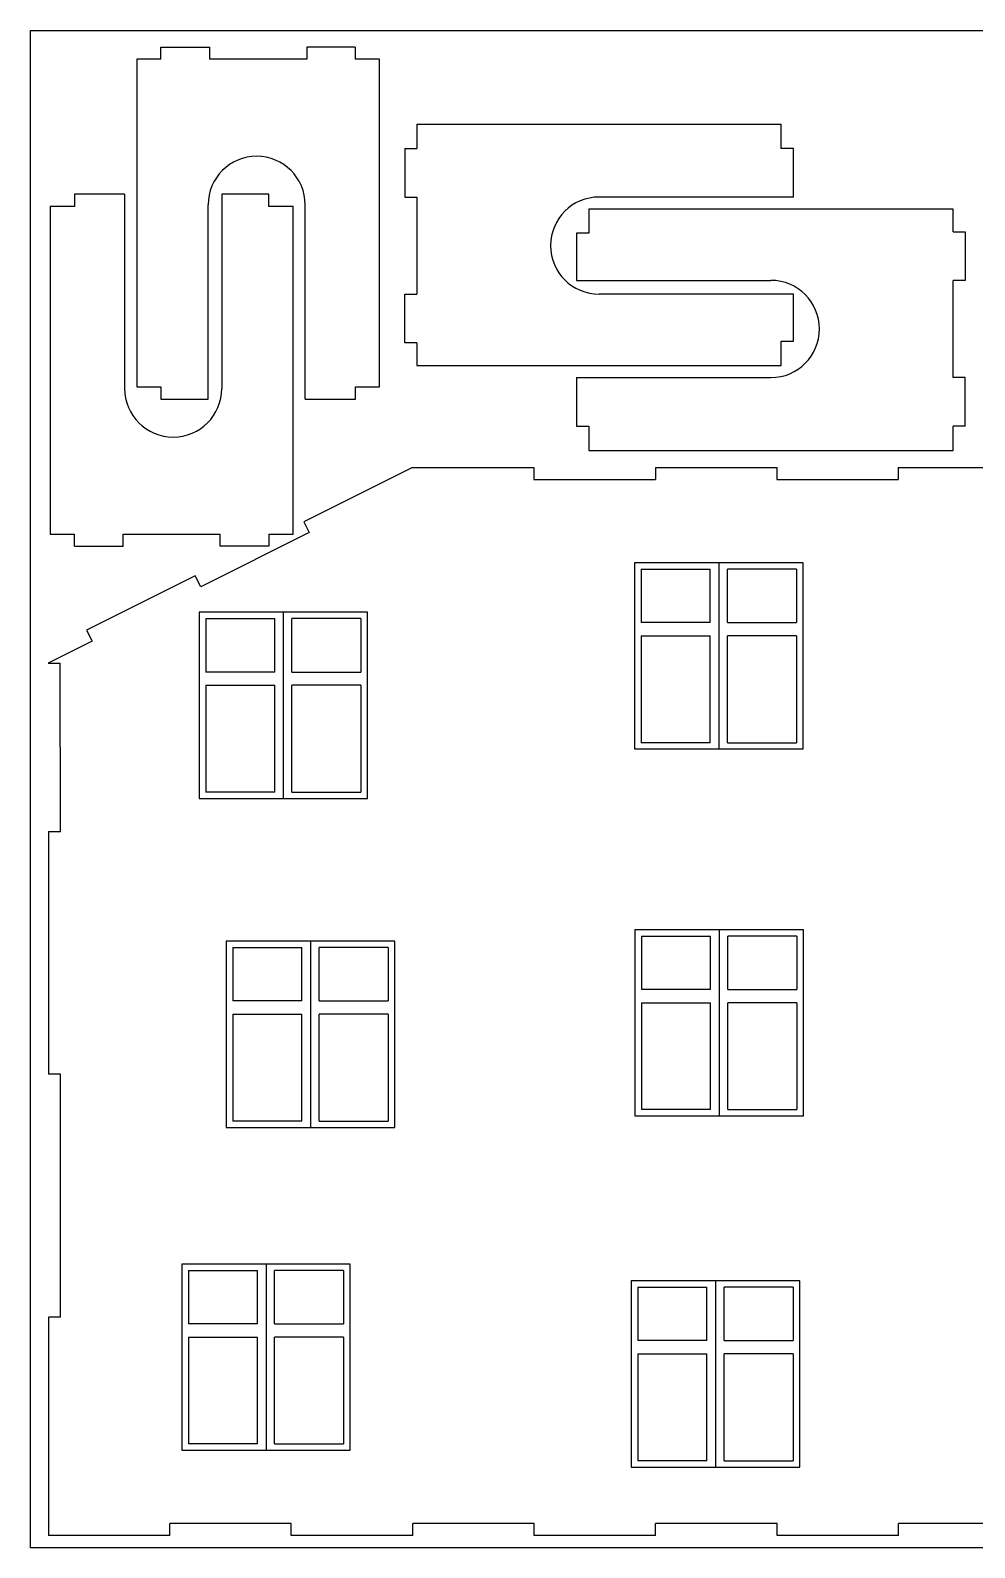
# Model space of a CAD drawing. Extents: x -442 to 263, y -399 to 649.
# Drawn here: x -442 to -131, y -399 to 101 of the extents above; entities that cross this region are included whole.
import ezdxf

# ---------------------------------------------------------------- set-up
doc = ezdxf.new("R2010")
doc.units = 0
doc.layers.get('0').update_dxf_attribs({"color": 1, "linetype": 'CONTINUOUS'})
doc.layers.add('1', color=2, linetype='CONTINUOUS')

msp = doc.modelspace()

# ---------------------------------------------------------------- linework, layer by layer
for p, q in [((-398.92, 91.48), (-398.92, 95.48)), ((-398.92, 95.48), (-382.92, 95.48)), ((-382.92, 95.48), (-382.92, 91.48)), ((-350.92, 95.48), (-350.92, 91.48)), ((-334.92, 95.48), (-350.92, 95.48)), ((-334.92, 95.48), (-334.92, 91.48)), ((-398.92, 91.48), (-406.92, 91.48)), ((-406.92, 91.48), (-406.92, -16.52)), ((-350.92, 91.48), (-382.92, 91.48)), ((-326.92, 91.48), (-334.92, 91.48)), ((-326.9, -16.52), (-326.92, 91.48)), ((-314.6, 70.09), (-314.6, 62.07)), ((-194.6, 62.07), (-194.6, 70.09)), ((-318.6, 62.07), (-314.6, 62.07)), ((-318.6, 62.07), (-318.6, 46.07)), ((-190.6, 62.07), (-194.6, 62.07)), ((-190.6, 46.07), (-190.6, 62.07)), ((-427.39, 46.97), (-427.39, 42.97)), ((-410.89, 46.97), (-427.39, 46.97)), ((-410.89, 46.97), (-410.89, -17.03)), ((-378.89, 46.97), (-378.89, -17.03)), ((-363.37, 46.97), (-378.89, 46.97)), ((-363.37, 42.97), (-363.37, 46.97)), ((-318.6, 46.07), (-314.6, 46.07)), ((-314.6, 46.07), (-314.6, 14.07)), ((-190.6, 46.07), (-254.6, 46.07)), ((-435.39, 42.97), (-435.37, -65.03)), ((-427.39, 42.97), (-435.39, 42.97)), ((-383.4, -20.52), (-383.4, 43.48)), ((-355.37, 42.97), (-363.37, 42.97)), ((-355.37, -65.03), (-355.37, 42.97)), ((-351.4, -20.52), (-351.4, 43.48)), ((-138.03, 42.11), (-258.03, 42.11)), ((-258.03, 42.11), (-258.03, 34.11)), ((-138.03, 34.6), (-138.03, 42.11)), ((-262.03, 34.11), (-262.03, 18.59)), ((-258.03, 34.11), (-262.03, 34.11)), ((-138.03, 34.6), (-134.03, 34.6)), ((-134.03, 34.6), (-134.03, 18.6)), ((-262.03, 18.59), (-198.03, 18.59)), ((-134.03, 18.6), (-138.03, 18.6)), ((-138.03, -13.4), (-138.03, 18.6)), ((-318.6, 14.07), (-314.6, 14.07)), ((-318.6, -1.93), (-318.6, 14.07)), ((-190.6, 14.07), (-254.6, 14.07)), ((-190.6, -1.45), (-190.6, 14.07)), ((-314.6, -1.93), (-318.6, -1.93)), ((-314.6, -1.93), (-314.6, -9.45)), ((-194.6, -1.45), (-190.6, -1.45)), ((-194.6, -9.45), (-194.6, -1.45)), ((-314.6, -9.45), (-194.6, -9.45)), ((-262.03, -13.41), (-198.03, -13.41)), ((-262.03, -13.41), (-262.03, -29.4)), ((-134.03, -13.4), (-138.03, -13.4)), ((-134.03, -29.4), (-134.03, -13.4)), ((-406.92, -16.52), (-398.92, -16.52)), ((-398.92, -16.52), (-398.92, -20.52)), ((-334.9, -16.52), (-326.9, -16.52)), ((-334.9, -20.52), (-334.9, -16.52)), ((-398.92, -20.52), (-383.4, -20.52)), ((-351.4, -20.52), (-334.9, -20.52)), ((-262.03, -29.4), (-258.03, -29.4)), ((-258.03, -29.4), (-258.03, -37.42)), ((-134.03, -29.4), (-138.03, -29.4)), ((-138.03, -37.42), (-138.03, -29.4)), ((-258.03, -37.42), (-138.03, -37.42)), ((-316.07, -43.03), (-351.85, -60.92)), ((-316.07, -43.03), (-276.07, -43.03)), ((-276.07, -43.03), (-276.07, -47.03)), ((-236.07, -43.03), (-236.07, -47.03)), ((-236.07, -43.03), (-196.07, -43.03)), ((-196.07, -43.03), (-196.07, -47.03)), ((-156.07, -43.03), (-116.07, -43.03)), ((-156.07, -43.03), (-156.07, -47.03)), ((-276.07, -47.03), (-236.07, -47.03)), ((-196.07, -47.03), (-156.07, -47.03)), ((-350.06, -64.5), (-385.84, -82.38)), ((-351.85, -60.92), (-350.06, -64.5)), ((-435.37, -65.03), (-427.37, -65.03)), ((-427.37, -69.03), (-427.37, -65.03)), ((-427.37, -69.03), (-411.37, -69.03)), ((-411.37, -65.03), (-379.37, -65.03)), ((-411.37, -69.03), (-411.37, -65.03)), ((-379.37, -69.03), (-379.37, -65.03)), ((-363.37, -69.03), (-379.37, -69.03)), ((-363.37, -65.03), (-363.37, -69.03)), ((-363.37, -65.03), (-355.37, -65.03)), ((-387.62, -78.81), (-423.4, -96.7)), ((-385.84, -82.38), (-387.62, -78.81)), ((-240.75, -76.56), (-240.75, -94.16)), ((-240.75, -76.56), (-218.01, -76.56)), ((-218.01, -94.16), (-218.01, -76.56)), ((-212.35, -94.16), (-212.35, -76.56)), ((-189.61, -76.56), (-212.35, -76.56)), ((-384.19, -92.86), (-361.45, -92.86)), ((-384.19, -92.86), (-384.19, -110.46)), ((-361.45, -110.46), (-361.45, -92.86)), ((-333.05, -92.86), (-355.79, -92.86)), ((-355.79, -110.46), (-355.79, -92.86)), ((-218.01, -94.16), (-240.75, -94.16)), ((-212.35, -94.16), (-189.61, -94.16)), ((-423.4, -96.7), (-421.61, -100.27)), ((-240.75, -98.54), (-218.01, -98.54)), ((-240.75, -98.54), (-240.75, -133.74)), ((-218.01, -133.74), (-218.01, -98.54)), ((-189.61, -98.54), (-212.35, -98.54)), ((-212.35, -133.74), (-212.35, -98.54)), ((-189.61, -98.54), (-189.61, -133.74)), ((-421.61, -100.27), (-436.07, -107.5)), ((-436.07, -107.5), (-432.07, -107.5)), ((-432, -163.03), (-432.07, -107.5)), ((-361.45, -110.46), (-384.19, -110.46)), ((-384.19, -114.84), (-361.45, -114.84)), ((-384.19, -114.84), (-384.19, -150.04)), ((-361.45, -150.04), (-361.45, -114.84)), ((-355.79, -110.46), (-333.05, -110.46)), ((-333.05, -114.84), (-355.79, -114.84)), ((-355.79, -150.04), (-355.79, -114.84)), ((-333.05, -114.84), (-333.05, -150.04)), ((-218.01, -133.74), (-240.75, -133.74)), ((-212.35, -133.74), (-189.61, -133.74)), ((-361.45, -150.04), (-384.19, -150.04)), ((-355.79, -150.04), (-333.05, -150.04)), ((-436, -163.03), (-432, -163.03)), ((-436, -163.03), (-436, -243.03)), ((-240.67, -197.47), (-240.67, -215.07)), ((-240.67, -197.47), (-217.93, -197.47)), ((-217.93, -215.07), (-217.93, -197.47)), ((-212.27, -215.07), (-212.27, -197.47)), ((-189.53, -197.47), (-212.27, -197.47)), ((-375.23, -201.25), (-375.23, -218.85)), ((-375.23, -201.25), (-352.49, -201.25)), ((-352.49, -218.85), (-352.49, -201.25)), ((-346.83, -218.85), (-346.83, -201.25)), ((-324.09, -201.25), (-346.83, -201.25)), ((-352.49, -218.85), (-375.23, -218.85)), ((-346.83, -218.85), (-324.09, -218.85)), ((-217.93, -215.07), (-240.67, -215.07)), ((-240.67, -219.45), (-217.93, -219.45)), ((-240.67, -219.45), (-240.67, -254.65)), ((-217.93, -254.65), (-217.93, -219.45)), ((-212.27, -215.07), (-189.53, -215.07)), ((-189.53, -219.45), (-212.27, -219.45)), ((-212.27, -254.65), (-212.27, -219.45)), ((-189.53, -219.45), (-189.53, -254.65)), ((-375.23, -223.24), (-352.49, -223.24)), ((-375.23, -223.24), (-375.23, -258.44)), ((-352.49, -258.44), (-352.49, -223.24)), ((-324.09, -223.24), (-346.83, -223.24)), ((-346.83, -258.44), (-346.83, -223.24)), ((-324.09, -223.24), (-324.09, -258.44)), ((-432, -243.03), (-436, -243.03)), ((-432, -323.03), (-432, -243.03)), ((-217.93, -254.65), (-240.67, -254.65)), ((-212.27, -254.65), (-189.53, -254.65)), ((-352.49, -258.44), (-375.23, -258.44)), ((-346.83, -258.44), (-324.09, -258.44)), ((-389.89, -307.64), (-389.89, -325.24)), ((-389.89, -307.64), (-367.15, -307.64)), ((-367.15, -325.24), (-367.15, -307.64)), ((-361.49, -325.24), (-361.49, -307.64)), ((-338.75, -307.64), (-361.49, -307.64)), ((-241.84, -313.19), (-241.84, -330.79)), ((-241.84, -313.19), (-219.1, -313.19)), ((-219.1, -330.79), (-219.1, -313.19)), ((-213.44, -330.79), (-213.44, -313.19)), ((-190.7, -313.19), (-213.44, -313.19)), ((-436, -323.03), (-436, -395.03)), ((-432, -323.03), (-436, -323.03)), ((-367.15, -325.24), (-389.89, -325.24)), ((-389.89, -329.62), (-367.15, -329.62)), ((-389.89, -329.62), (-389.89, -364.82)), ((-367.15, -364.82), (-367.15, -329.62)), ((-361.49, -325.24), (-338.75, -325.24)), ((-338.75, -329.62), (-361.49, -329.62)), ((-361.49, -364.82), (-361.49, -329.62)), ((-338.75, -329.62), (-338.75, -364.82)), ((-219.1, -330.79), (-241.84, -330.79)), ((-213.44, -330.79), (-190.7, -330.79)), ((-241.84, -335.17), (-219.1, -335.17)), ((-241.84, -335.17), (-241.84, -370.37)), ((-219.1, -370.37), (-219.1, -335.17)), ((-190.7, -335.17), (-213.44, -335.17)), ((-213.44, -370.37), (-213.44, -335.17)), ((-190.7, -335.17), (-190.7, -370.37)), ((-367.15, -364.82), (-389.89, -364.82)), ((-361.49, -364.82), (-338.75, -364.82)), ((-219.1, -370.37), (-241.84, -370.37)), ((-213.44, -370.37), (-190.7, -370.37)), ((-396, -395.03), (-396, -391.03)), ((-356, -391.03), (-396, -391.03)), ((-356, -395.03), (-356, -391.03)), ((-316, -395.03), (-316, -391.03)), ((-276, -391.03), (-316, -391.03)), ((-276, -395.03), (-276, -391.03)), ((-236, -395.03), (-236, -391.03)), ((-196, -391.03), (-236, -391.03)), ((-196, -395.03), (-196, -391.03)), ((-156, -395.03), (-156, -391.03)), ((-116, -391.03), (-156, -391.03)), ((-396, -395.03), (-436, -395.03)), ((-316, -395.03), (-356, -395.03)), ((-236, -395.03), (-276, -395.03)), ((-156, -395.03), (-196, -395.03))]:
    msp.add_line(p, q)
for centre, start, end in [((-367.4, 43.48), 0, 180), ((-254.6, 30.07), 90, 270), ((-198.03, 2.59), 270, 90), ((-394.89, -17.03), 180, 0)]:
    msp.add_arc(centre, 16, start, end)
at = {"layer": '1'}
for p, q in [((-441.94, -399.01), (-441.94, 100.99)), ((-441.94, -399.01), (-441.94, 100.99)), ((-441.94, 100.99), (258.06, 100.99)), ((-314.6, 70.09), (-194.6, 70.09)), ((-242.95, -74.48), (-242.95, -135.82)), ((-187.41, -74.48), (-242.95, -74.48)), ((-215.18, -74.48), (-215.18, -135.82)), ((-187.41, -135.82), (-187.41, -74.48)), ((-189.61, -76.56), (-189.61, -94.16)), ((-330.85, -90.77), (-386.39, -90.77)), ((-386.39, -90.77), (-386.39, -152.12)), ((-358.62, -90.77), (-358.62, -152.12)), ((-333.05, -92.86), (-333.05, -110.46)), ((-330.85, -152.12), (-330.85, -90.77)), ((-242.95, -135.82), (-187.41, -135.82)), ((-386.39, -152.12), (-330.85, -152.12)), ((-377.43, -199.17), (-377.43, -260.52)), ((-321.89, -199.17), (-377.43, -199.17)), ((-349.66, -199.17), (-349.66, -260.52)), ((-321.89, -260.52), (-321.89, -199.17)), ((-242.87, -195.39), (-242.87, -256.73)), ((-187.33, -195.39), (-242.87, -195.39)), ((-215.1, -195.39), (-215.1, -256.73)), ((-189.53, -197.47), (-189.53, -215.07)), ((-187.33, -256.73), (-187.33, -195.39)), ((-324.09, -201.25), (-324.09, -218.85)), ((-242.87, -256.73), (-187.33, -256.73)), ((-377.43, -260.52), (-321.89, -260.52)), ((-392.09, -305.56), (-392.09, -366.91)), ((-336.56, -305.56), (-392.09, -305.56)), ((-364.32, -305.56), (-364.32, -366.91)), ((-338.75, -307.64), (-338.75, -325.24)), ((-336.56, -366.91), (-336.56, -305.56)), ((-244.04, -311.1), (-244.04, -372.45)), ((-188.5, -311.1), (-244.04, -311.1)), ((-216.27, -311.1), (-216.27, -372.45)), ((-190.7, -313.19), (-190.7, -330.79)), ((-188.5, -372.45), (-188.5, -311.1)), ((-392.09, -366.91), (-336.56, -366.91)), ((-244.04, -372.45), (-188.5, -372.45)), ((258.06, -399.01), (-441.94, -399.01))]:
    msp.add_line(p, q, dxfattribs=at)

doc.saveas('drawing.dxf')
